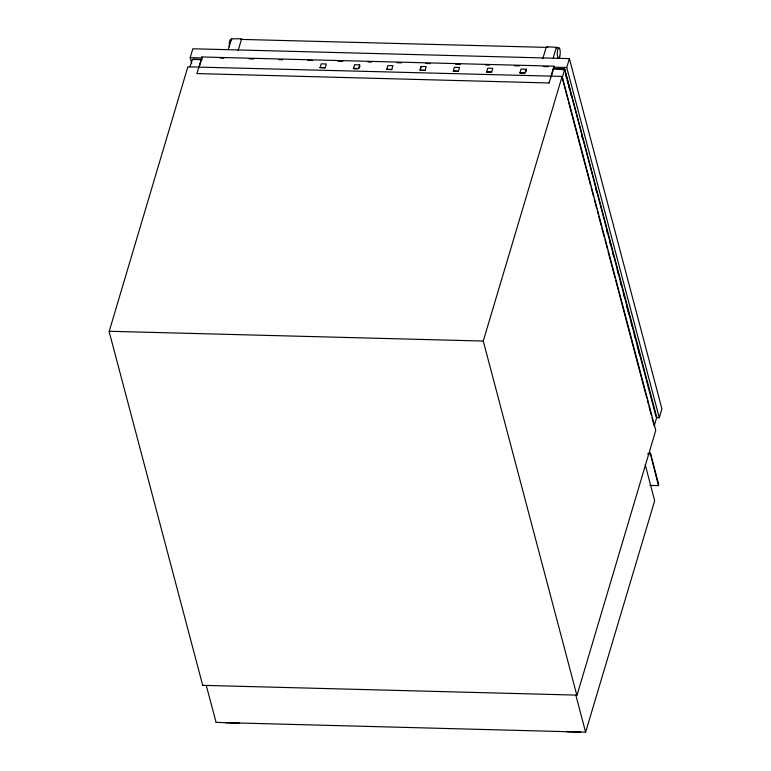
<?xml version="1.0" encoding="UTF-8"?>
<svg xmlns="http://www.w3.org/2000/svg" width="771" height="771" viewBox="0 0 771 771"><rect width="100%" height="100%" fill="white"/><g stroke="black" fill="none" stroke-linecap="round" stroke-linejoin="round"><path stroke-width="1.16" d="M228.245 49.334L231.666 38.829L240.523 38.762L241.39 39.62L238.085 50.713M202.763 685.525L109.135 331.559L187.873 66.826L562.136 76.416L655.764 430.391L577.026 695.124L202.773 685.342M645.221 464.624L654.656 500.793L585.613 732.19L216.15 722.398M239.415 723.208L225.518 722.841M549.116 82.882L553.983 66.161L201.983 56.967L196.894 73.573L549.154 82.979M542.794 58.683L546.099 47.59L547.468 46.78L556.305 47.32L553.299 57.835M562.136 76.416L483.263 341.052L576.862 695.307M553.597 68.706L564.748 69.13L562.223 77.669M580.688 732.122L566.791 731.766M649.847 485.441L658.395 485.624L650.232 452.972M551.304 76.849L554.089 66.21M654.165 426.074L656.776 417.236L564.748 69.13M658.395 485.624L658.713 484.467L650.425 453.097M191.728 63.463L190.196 57.652L192.837 48.775L569.393 58.615L661.932 408.89L659.292 417.766L656.882 417.699M190.032 66.875L192.316 59.396L202.118 59.598M193.01 59.955L193.319 59.29L201.732 59.502M199.043 67.636L201.665 58.827M320.129 67.646L321.247 63.829L326.326 63.993L325.198 67.781L320.119 67.607L325.198 67.781M353.426 68.513L354.544 64.697L359.623 64.86L358.496 68.648C345.389 67.154 361.946 72.204 359.614 64.831M386.714 69.39L387.842 65.564L392.911 65.699L391.793 69.515L386.714 69.39L391.793 69.515M421.13 66.441L420.012 70.257L425.091 70.392L426.209 66.566L421.13 66.441L420.012 70.257L425.091 70.392M453.309 71.125L454.427 67.308L459.506 67.472L458.379 71.26L453.309 71.125L458.379 71.26M486.607 72.002L487.725 68.176L492.804 68.349L491.676 72.127L486.597 71.963L491.676 72.127M519.895 72.869L521.023 69.053L526.101 69.217L524.974 73.004C511.973 71.539 528.308 76.551 526.101 69.217M659.292 417.766L566.743 67.491L569.393 58.615M656.054 416.87L564.536 69.072L564.276 69.747L561.78 69.679M201.992 57.729L201.877 56.996M483.263 341.052L109.164 331.27M650.059 454.052L647.505 453.994M240.658 39.388L547.882 47.416M556.277 47.638L558.676 47.696M220.178 58.104L223.783 58.201M249.014 58.856L253.823 58.982M279.044 59.646L282.649 59.733M307.88 60.398L312.689 60.523M337.91 61.179L342.719 61.304M367.95 61.969L371.555 62.066M396.776 62.721L401.585 62.846M425.611 63.473L430.42 63.598M455.642 64.263L460.451 64.388M485.682 65.043L489.286 65.14M514.508 65.795L519.317 65.921M543.343 66.557L548.152 66.682M190.196 57.652L202.224 57.96M553.511 67.144L566.743 67.491M553.742 68.783L564.584 69.072M556.305 47.32L556.729 47.831M241.429 39.08L241.853 39.6M216.14 722.533L206.281 685.496M565.548 74.488L566.463 77.987M567.08 80.309L568.005 83.808M568.622 86.13L569.547 89.629M570.164 91.961L571.08 95.45M581.854 136.216L582.78 139.705M595.694 188.616L596.619 192.114M606.469 229.382L607.394 232.871M609.543 241.024L610.468 244.523M612.617 252.666L613.543 256.165M617.234 270.139L618.159 273.638M620.318 281.781L621.233 285.28M623.392 293.433L624.317 296.922M626.466 305.075L627.392 308.573M628.008 310.896L628.934 314.395M631.083 322.548L632.008 326.037M634.157 334.19L635.082 337.688M637.241 345.842L638.157 349.33M638.773 351.663L639.699 355.152M562.522 79.134L568.063 100.085M568.67 102.408L590.509 185.05M591.126 187.382L593.583 196.692M594.2 199.014L596.658 208.334M597.274 210.656L598.2 214.145M598.816 216.478L601.274 225.787M601.891 228.12L604.348 237.429M604.965 239.752L607.423 249.072M608.04 251.394L615.113 278.167M615.73 280.49L618.188 289.809M618.805 292.132L646.782 398.048M647.399 400.38L648.324 403.869M648.941 406.201L651.399 415.511M652.015 417.834L653.856 424.821M575.86 695.163L585.613 732.19M546.552 47.06L546.562 47.571M231.666 38.829L231.685 39.34M229.392 46.838A5.204 1.465 -88.5 0 1 229.787 40.786A5.204 1.465 -88.5 0 1 231.502 39.755M559.842 56.206A5.204 1.465 -88.5 0 0 559.11 47.85A5.204 1.465 -88.5 0 0 557.366 54.914A5.204 1.465 -88.5 0 0 559.842 56.206"/></g></svg>
